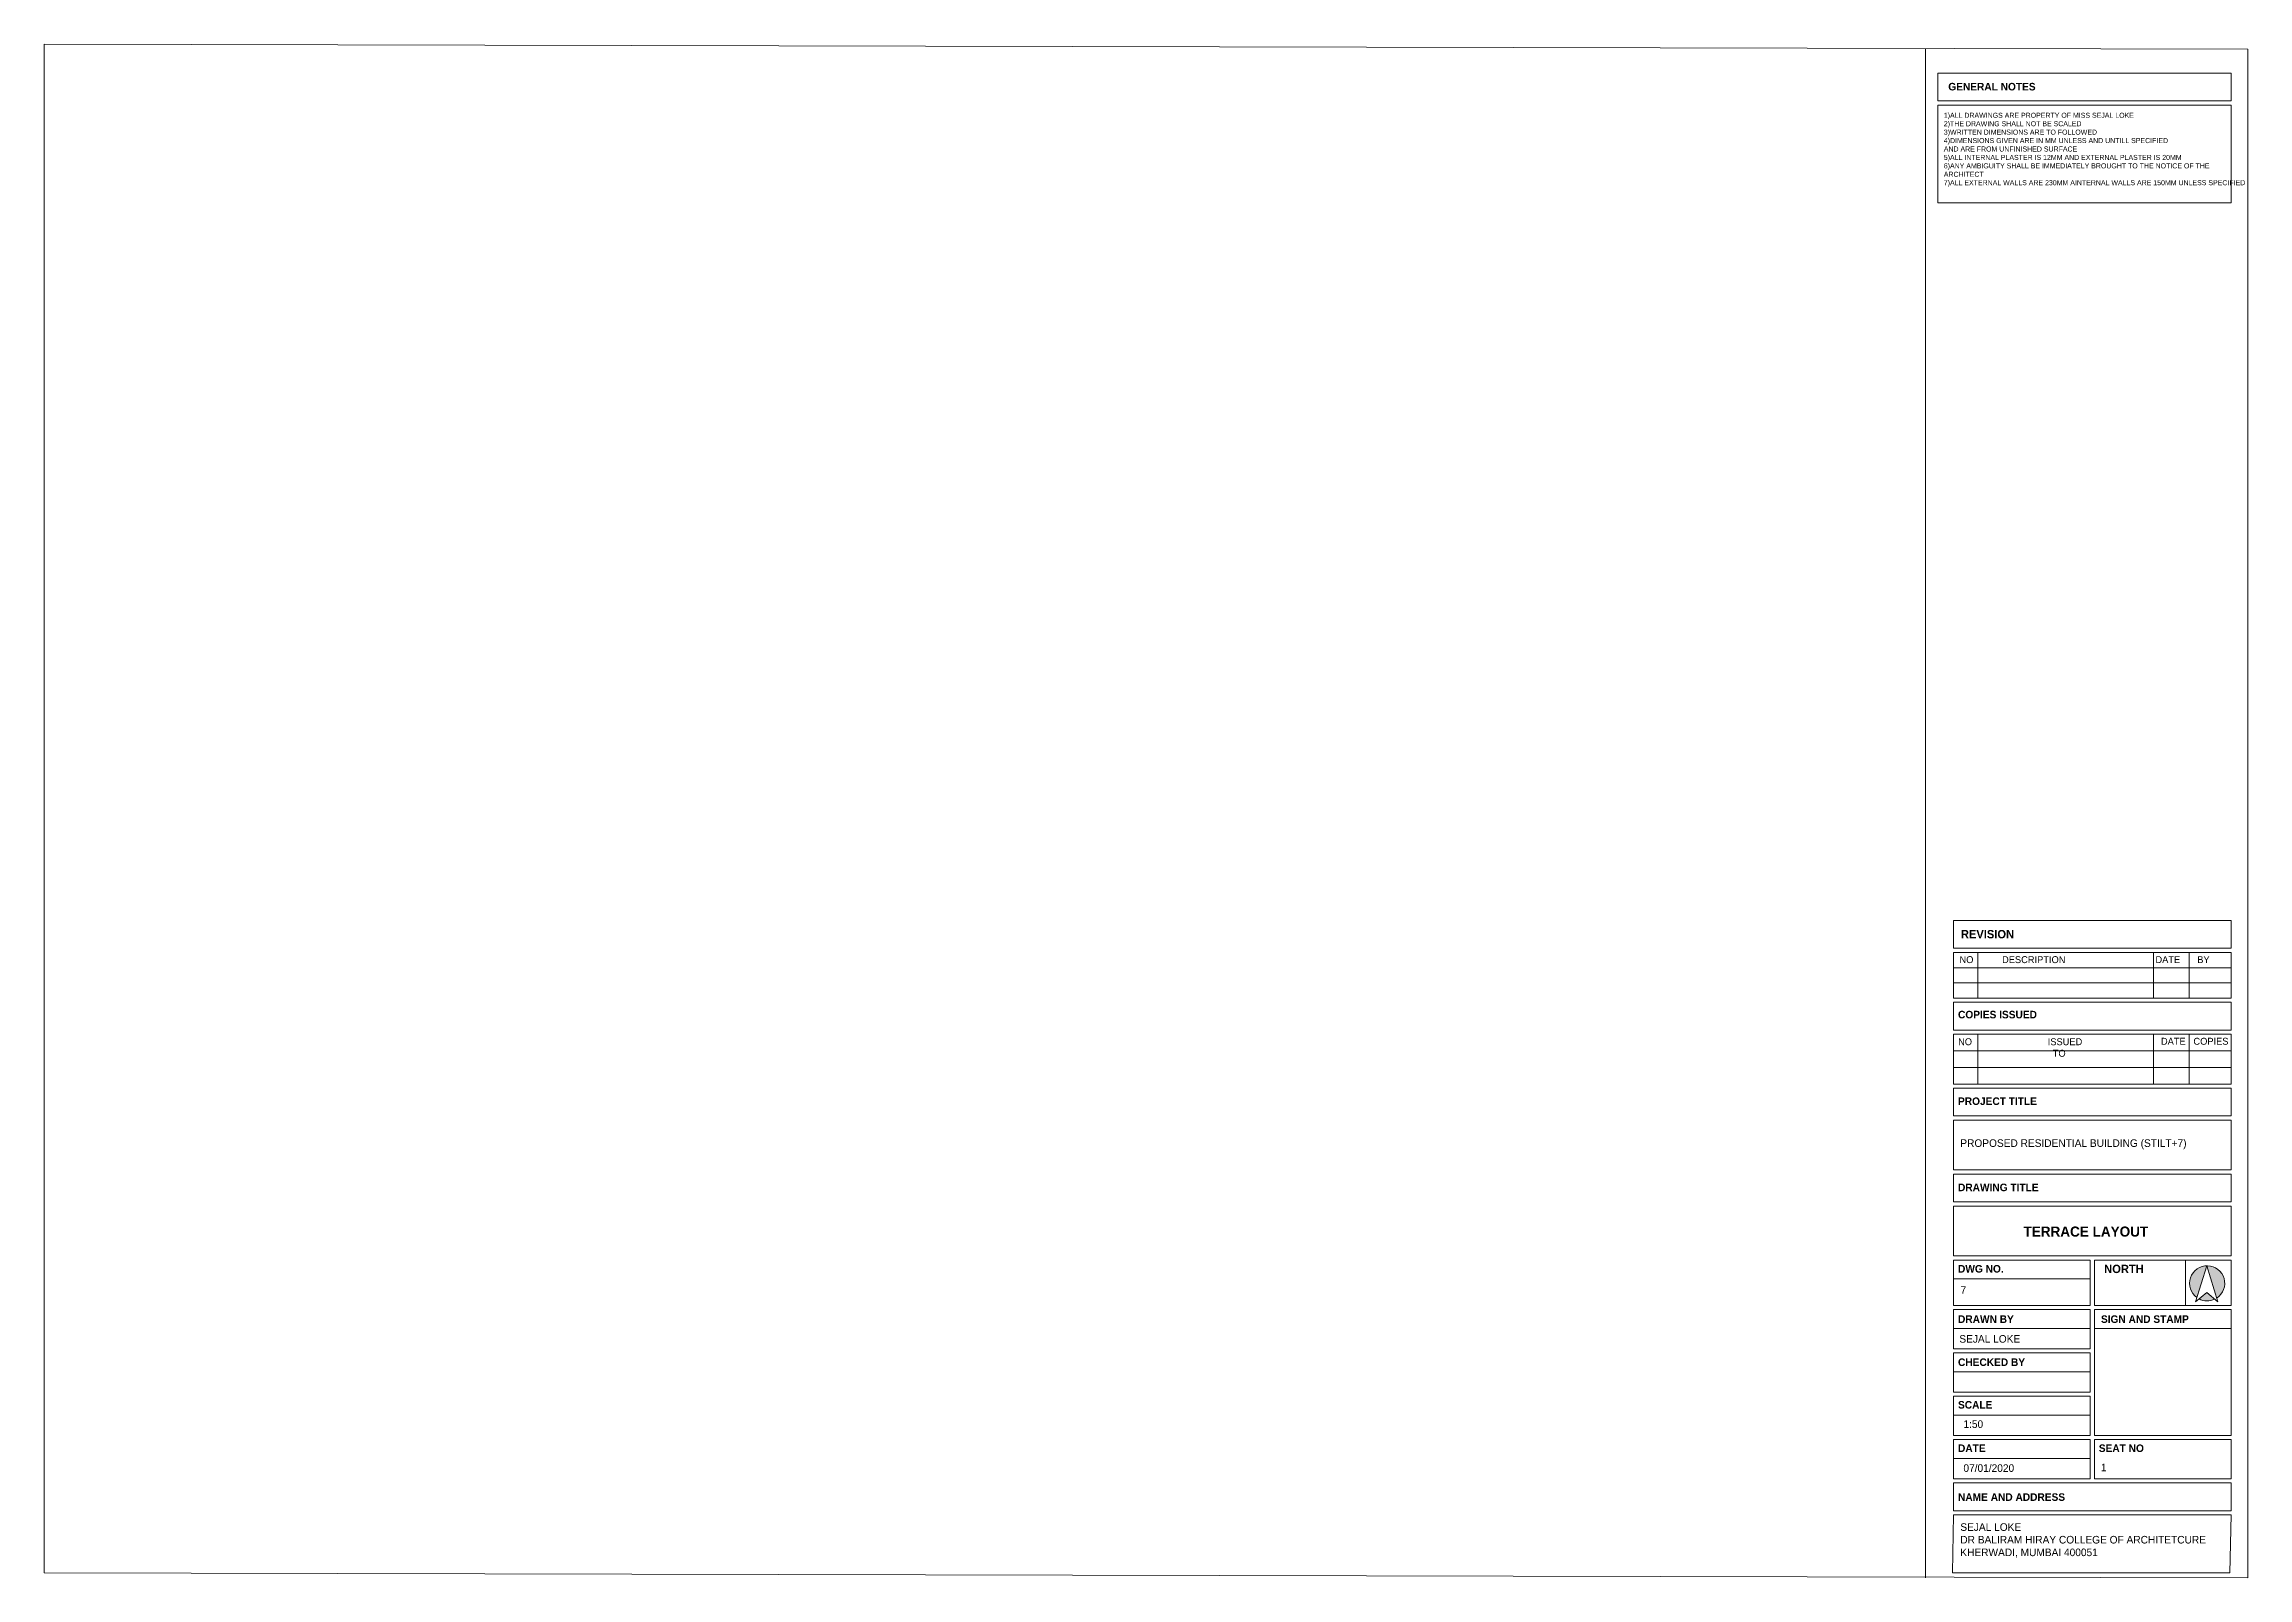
# Model space of a CAD drawing. Header units: millimetres. Extents: x -1932176 to 78768, y -1967 to 1266654.
# Drawn here: x -1790380 to -1746788, y 1112649 to 1142988 of the extents above; entities that cross this region are included whole.
import ezdxf

# ---------------------------------------------------------------- set-up
doc = ezdxf.new("R2010")
doc.units = ezdxf.units.MM
doc.layers.add('SHEET', color=7, linetype='Continuous', lineweight=13)
doc.styles.add('20 scale', font='ARIALN.TTF', dxfattribs={"height": 0.2})
doc.styles.get("Standard").update_dxf_attribs({"font": 'arial.ttf'})

msp = doc.modelspace()

# ---------------------------------------------------------------- hatches: boundary and pattern name
at = {"layer": 'SHEET', "linetype": 'ByBlock', "lineweight": 20, "transparency": 33554687}
h = msp.add_hatch(color=256, dxfattribs=at)
h.dxf.hatch_style = 1
h.paths.add_polyline_path([(-1747602.15509, 1118820.40494), (-1747404.49657, 1118184.83037, 3.231701641), (-1747796.97784, 1118193.94885)])
h.paths.add_polyline_path([(-1747602.15509, 1118296.91412), (-1747753.84095, 1118167.47014, 0.2347967333), (-1747444.52197, 1118162.39494)])

# ---------------------------------------------------------------- linework, layer by layer
at = {"layer": 'SHEET'}
msp.add_line((-1753167.92065, 1142886.65325), (-1753167.92065, 1112648.98373), dxfattribs=at)
at = {"layer": 'SHEET', "linetype": 'ByBlock', "lineweight": 9}
for p, q in [((-1747121.78861, 1141864.80912), (-1747121.78861, 1142413.51466)), ((-1747121.78861, 1139850.73333), (-1747121.78861, 1141782.50329)), ((-1752923.44103, 1139850.73333), (-1747121.78861, 1139850.73333))]:
    msp.add_line(p, q, dxfattribs=at)
at = {"layer": 'SHEET', "linetype": 'Continuous', "lineweight": 9, "ltscale": 50}
msp.add_line((-1752923.44103, 1141864.80912), (-1747436.38559, 1141864.80912), dxfattribs=at)
at = {"layer": 'SHEET', "linetype": 'Continuous', "lineweight": 9, "ltscale": 2.5}
for p, q in [((-1747436.38559, 1141782.50329), (-1752923.44103, 1141782.50329)), ((-1747121.78861, 1141782.50329), (-1752923.44103, 1141782.50329)), ((-1747121.78861, 1125651.73633), (-1747121.78861, 1125115.58285)), ((-1747121.78861, 1125103.03079), (-1747121.78861, 1125651.73633)), ((-1752608.84405, 1125020.72495), (-1747121.78861, 1125020.72495)), ((-1752608.84405, 1125020.72495), (-1752608.84405, 1124117.20909)), ((-1752608.84405, 1124719.553), (-1747121.78861, 1124719.553)), ((-1752129.93816, 1125020.72495), (-1752129.93816, 1124117.20909)), ((-1748653.27616, 1125020.72495), (-1748653.27616, 1124117.20909)), ((-1747949.65554, 1125020.72495), (-1747949.65554, 1124117.20909)), ((-1747121.78861, 1125020.72495), (-1747121.78861, 1124117.20909)), ((-1752608.84405, 1124418.38104), (-1747121.78861, 1124418.38104)), ((-1747121.78861, 1124117.20909), (-1752608.84405, 1124117.20909)), ((-1747121.78861, 1124034.90326), (-1747121.78861, 1123486.19771)), ((-1752608.84405, 1122418.07019), (-1752608.84405, 1123403.89188)), ((-1752608.84405, 1123403.89188), (-1747121.78861, 1123403.89188)), ((-1752129.93816, 1123403.89188), (-1752129.93816, 1122418.07019)), ((-1748653.27616, 1123403.89188), (-1748653.27616, 1122418.07019)), ((-1747949.65554, 1123403.89188), (-1747949.65554, 1122418.07019)), ((-1747121.78861, 1123403.89188), (-1747121.78861, 1122418.07019)), ((-1752608.84405, 1123075.28465), (-1747121.78861, 1123075.28465)), ((-1752608.84405, 1122746.67742), (-1747121.78861, 1122746.67742)), ((-1747121.78861, 1122418.07019), (-1752608.84405, 1122418.07019)), ((-1749906.46924, 1118038.90523), (-1749906.46924, 1118937.48655)), ((-1749824.16341, 1118038.90523), (-1749824.16341, 1118937.48655)), ((-1748020.36993, 1118937.48655), (-1748020.36993, 1118038.90523)), ((-1749906.46924, 1117181.47482), (-1749906.46924, 1117956.5994)), ((-1749824.16341, 1115466.61399), (-1749824.16341, 1117956.5994)), ((-1749906.46924, 1116324.04441), (-1749906.46924, 1117099.16899)), ((-1749906.46924, 1115466.61399), (-1749906.46924, 1116241.73857)), ((-1749906.46924, 1114609.18358), (-1749906.46924, 1115384.30816)), ((-1749824.16341, 1115466.61399), (-1747121.78861, 1115466.61399)), ((-1749824.16341, 1114609.18358), (-1749824.16341, 1115384.30816)), ((-1749824.16341, 1115384.30816), (-1747121.78861, 1115384.30816)), ((-1749824.16341, 1114609.18358), (-1747121.78861, 1114609.18358))]:
    msp.add_line(p, q, dxfattribs=at)
at = {"layer": 'SHEET', "linetype": 'ByBlock', "lineweight": 20}
for p, q in [((-1747823.77139, 1118107.79369), (-1747602.15509, 1118820.40494)), ((-1747380.53879, 1118107.79369), (-1747602.15509, 1118820.40494)), ((-1747823.77139, 1118107.79369), (-1747602.15509, 1118296.91412)), ((-1747380.53879, 1118107.79369), (-1747602.15509, 1118296.91412))]:
    msp.add_line(p, q, dxfattribs=at)
at = {"layer": 'SHEET'}
msp.add_lwpolyline([(-1790380.10828, 1142988.456), (-1746788.47749, 1142886.65325), (-1746788.47749, 1112648.98373), (-1790380.10828, 1112750.78648)], close=True, dxfattribs=at)
at = {"layer": 'SHEET', "linetype": 'Continuous', "lineweight": 9, "ltscale": 2.5}
for points in [[(-1747121.78861, 1141864.80912), (-1752923.44103, 1141864.80912), (-1752923.44103, 1142413.51466), (-1747121.78861, 1142413.51466)], [(-1752923.44103, 1139850.73333), (-1752923.44103, 1141782.50329)], [(-1747121.78861, 1125103.03079), (-1752608.84405, 1125103.03079), (-1752608.84405, 1125651.73633), (-1747121.78861, 1125651.73633)], [(-1750729.52756, 1124034.90326), (-1752608.84405, 1124034.90326)], [(-1752608.84405, 1123486.19771), (-1752608.84405, 1124034.90326)], [(-1747121.78861, 1123486.19771), (-1752608.84405, 1123486.19771), (-1752608.84405, 1124034.90326), (-1747121.78861, 1124034.90326)], [(-1752608.84405, 1122418.07019), (-1752608.84405, 1123403.89188)], [(-1747121.78861, 1122335.76436), (-1752608.84405, 1122335.76436)], [(-1752608.84405, 1121787.05881), (-1752608.84405, 1122335.76436)], [(-1752608.84405, 1120718.93129), (-1752608.84405, 1121704.75298)], [(-1747121.78861, 1120636.62545), (-1752608.84405, 1120636.62545)], [(-1752608.84405, 1120087.91991), (-1752608.84405, 1120636.62545)], [(-1752608.84405, 1119019.79238), (-1752608.84405, 1120005.61408)], [(-1749906.46924, 1118563.01874), (-1752608.84405, 1118563.01874), (-1752608.84405, 1118937.48655), (-1749906.46924, 1118937.48655)], [(-1749906.46924, 1118038.90523), (-1752608.84405, 1118038.90523), (-1752608.84405, 1118563.01874), (-1749906.46924, 1118563.01874)], [(-1749824.16341, 1118937.48655), (-1747121.78861, 1118937.48655)], [(-1747121.78861, 1118937.48655), (-1747121.78861, 1118038.90523)], [(-1749906.46924, 1117582.13159), (-1752608.84405, 1117582.13159), (-1752608.84405, 1117956.5994), (-1749906.46924, 1117956.5994)], [(-1747121.78861, 1118038.90523), (-1749824.16341, 1118038.90523)], [(-1749824.16341, 1117956.5994), (-1747121.78861, 1117956.5994)], [(-1747121.78861, 1117956.5994), (-1747121.78861, 1115466.61399)], [(-1749906.46924, 1117181.47482), (-1752608.84405, 1117181.47482), (-1752608.84405, 1117582.13159), (-1749906.46924, 1117582.13159)], [(-1749824.16341, 1117582.13159), (-1747121.78861, 1117582.13159)], [(-1749906.46924, 1116724.70118), (-1752608.84405, 1116724.70118), (-1752608.84405, 1117099.16899), (-1749906.46924, 1117099.16899)], [(-1749906.46924, 1116324.04441), (-1752608.84405, 1116324.04441), (-1752608.84405, 1116724.70118), (-1749906.46924, 1116724.70118)], [(-1749906.46924, 1115867.27077), (-1752608.84405, 1115867.27077), (-1752608.84405, 1116241.73857), (-1749906.46924, 1116241.73857)], [(-1749906.46924, 1115466.61399), (-1752608.84405, 1115466.61399), (-1752608.84405, 1115867.27077), (-1749906.46924, 1115867.27077)], [(-1749906.46924, 1115009.84035), (-1752608.84405, 1115009.84035), (-1752608.84405, 1115384.30816), (-1749906.46924, 1115384.30816)], [(-1747121.78861, 1115384.30816), (-1747121.78861, 1114609.18358)], [(-1749906.46924, 1114609.18358), (-1752608.84405, 1114609.18358), (-1752608.84405, 1115009.84035), (-1749906.46924, 1115009.84035)], [(-1747121.78861, 1114526.87775), (-1752608.84405, 1114526.87775)]]:
    msp.add_lwpolyline(points, dxfattribs=at)
for points in [[(-1752608.84405, 1122335.76436), (-1747121.78861, 1122335.76436), (-1747121.78861, 1121787.05881), (-1752608.84405, 1121787.05881)], [(-1752608.84405, 1121704.75298), (-1747121.78861, 1121704.75298), (-1747121.78861, 1120718.93129), (-1752608.84405, 1120718.93129)], [(-1752608.84405, 1120636.62545), (-1747121.78861, 1120636.62545), (-1747121.78861, 1120087.91991), (-1752608.84405, 1120087.91991)], [(-1752608.84405, 1120005.61408), (-1747121.78861, 1120005.61408), (-1747121.78861, 1119019.79238), (-1752608.84405, 1119019.79238)], [(-1752608.84405, 1114526.87775), (-1747121.78861, 1114526.87775), (-1747121.78861, 1113978.17221), (-1752608.84405, 1113978.17221)], [(-1752608.84405, 1113895.86637), (-1747121.78861, 1113895.86637), (-1747143.12109, 1112750.99089), (-1752630.17653, 1112750.99089)]]:
    msp.add_lwpolyline(points, close=True, dxfattribs=at)
at = {"layer": 'SHEET', "linetype": 'ByBlock', "lineweight": 20}
for start, end in [(303.056834928, 234.281348044), (242.632966002, 295.487021518)]:
    msp.add_arc((-1747594.07554, 1118476.12339), 347.55116, start, end, dxfattribs=at)

# ---------------------------------------------------------------- texts
at = {"layer": 'SHEET', "linetype": 'ByBlock', "lineweight": 20, "attachment_point": 1}
for s, width, insert, char_height in [('{\\fCentury Gothic|b1|i0|c0|p34;GENERAL NOTES}', 2437.1509055, (-1752715.50203, 1142221.23691), 150), ('{\\fCentury Gothic|b1|i0|c0|p34;COPIES ISSUED}', 2437.1509055, (-1752522.69803, 1123866.74434), 150), ('{\\fCentury Gothic|b1|i0|c0|p34;PROJECT TITLE}', 2437.1509055, (-1752522.69803, 1122153.40976), 150), ('{\\fCentury Gothic|b0|i0|c0|p34;PROPOSED RESIDENTIAL BUILDING (STILT+7)}', 4907.5748606, (-1752477.20773, 1121324.59438), 150), ('{\\fCentury Gothic|b1|i0|c0|p34;DRAWING TITLE}', 2437.1509055, (-1752522.69803, 1120448.38547), 150), ('{\\fCentury Gothic|b1|i0|c0|p34;TERRACE LAYOUT}', 4907.5748606, (-1751227.38319, 1119599.93562), 200), ('{\\fCentury Gothic|b1|i0|c0|p34;DWG NO.}', 2437.1509055, (-1752522.69803, 1118838.46533), 150), ('{\\fCentury Gothic|b1|i0|c0|p34;DRAWN BY}', 2437.1509055, (-1752522.69803, 1117842.74703), 150), ('{\\fCentury Gothic|b1|i0|c0|p34;SIGN AND STAMP}', 2437.1509055, (-1749695.48448, 1117842.74703), 150), ('{\\fCentury Gothic|b1|i0|c0|p34;CHECKED BY}', 2437.1509055, (-1752522.69803, 1116990.81481), 150), ('{\\fCentury Gothic|b1|i0|c0|p34;SCALE}', 2437.1509055, (-1752522.69803, 1116148.30415), 150), ('{\\fCentury Gothic|b1|i0|c0|p34;DATE}', 2437.1509055, (-1752522.69803, 1115289.39288), 150), ('{\\fCentury Gothic|b1|i0|c0|p34;SEAT NO }', 2437.1509055, (-1749738.0174, 1115289.39288), 150), ('{\\fCentury Gothic|b1|i0|c0|p34;NAME AND ADDRESS}', 2437.1509055, (-1752522.69803, 1114323.042), 150), ('{\\fCentury Gothic|b0|i0|c0|p34;SEJAL LOKE\\PDR BALIRAM HIRAY COLLEGE OF ARCHITETCURE \\PKHERWADI, MUMBAI 400051}', 4907.5748606, (-1752477.20773, 1113730.08298), 150)]:
    msp.add_mtext_dynamic_manual_height_columns(s, width=width, gutter_width=57.3737, heights=[0], dxfattribs=dict(at, insert=insert, char_height=char_height))
at = {"layer": 'SHEET', "linetype": 'ByBlock', "lineweight": 9, "insert": (-1752803.93636, 1141629.89857), "char_height": 100, "attachment_point": 1}
msp.add_mtext_dynamic_manual_height_columns('{\\fCentury Gothic|b0|i0|c0|p34;1)ALL DRAWINGS ARE PROPERTY OF MISS SEJAL LOKE\\P2)THE DRAWING SHALL NOT BE SCALED \\P3)WRITTEN DIMENSIONS ARE TO FOLLOWED \\P4)DIMENSIONS GIVEN ARE IN MM UNLESS AND UNTILL SPECIFIED \\PAND ARE FROM UNFINISHED SURFACE \\P5)ALL INTERNAL PLASTER IS 12MM AND EXTERNAL PLASTER IS 20MM\\P6)ANY AMBIGUITY SHALL BE IMMEDIATELY BROUGHT TO THE NOTICE OF THE ARCHITECT \\P7)ALL EXTERNAL WALLS ARE 230MM AINTERNAL WALLS ARE 150MM UNLESS SPECIFIED}', width=5543.582225, gutter_width=57.3737, heights=[0], dxfattribs=at)
at = {"layer": 'SHEET', "linetype": 'Continuous', "lineweight": 9, "ltscale": 50, "attachment_point": 1, "style": '20 scale'}
for s, width, heights, insert, char_height in [('{\\fCentury Gothic|b1|i0|c0|p34;REVISION  }', 66.4831048, [6.59764], (-1752465.78371, 1125465.04721), 164.6116632), ('\\pi-135.47;{\\fCentury Gothic|b0|i0|c0|p34;NO}', 8.7279214, [4.14976], (-1752357.52811, 1124947.25236), 137.176386), ('\\pi-565.24;{\\fCentury Gothic|b0|i0|c0|p34;DESCRIPTION}', 34.9161875, [4.14976], (-1751086.08782, 1124947.25236), 137.176386), ('\\pi-215.3;{\\fCentury Gothic|b0|i0|c0|p34;DATE}', 12.8232824, [4.14976], (-1748401.96022, 1124947.25236), 137.176386), ('\\pi-93.109;{\\fCentury Gothic|b0|i0|c0|p34;BY}', 13.5326087, [4.14976], (-1747698.3396, 1124947.25236), 137.176386), ('\\pi-135.47;{\\fCentury Gothic|b0|i0|c0|p34;NO}', 8.7279214, [4.14976], (-1752385.93515, 1123323.37797), 137.176386), ('\\pi-215.3;{\\fCentury Gothic|b0|i0|c0|p34;DATE}', 12.8232824, [4.14976], (-1748293.39035, 1123332.20248), 137.176386), ('\\pi-319.39;{\\fCentury Gothic|b0|i0|c0|p34;COPIES}', 13.5326087, [4.14976], (-1747546.76842, 1123332.20248), 137.176386), ('{\\fCentury Gothic|b1|i0|c0|p34;NORTH}', 30.7331048, [4.78312], (-1749631.53731, 1118843.74986), 164.6116632), ('{\\fCentury Gothic|b0|i0|c0|p34;7}', 689.9624133, [4.78312], (-1752472.94699, 1118419.17308), 150), ('{\\fCentury Gothic|b0|i0|c0|p34;SEJAL LOKE}', 2212.0658659, [4.78312], (-1752496.83139, 1117452.33521), 150), ('{\\fCentury Gothic|b0|i0|c0|p34;1:50}', 30.7331048, [4.78312], (-1752415.87005, 1115765.95503), 150), ('{\\fCentury Gothic|b0|i0|c0|p34;07/01/2020}', 1240.2372357, [4.78312], (-1752415.87005, 1114896.89371), 150), ('{\\fCentury Gothic|b0|i0|c0|p34;1}', 689.9624133, [4.78312], (-1749696.71537, 1114909.16061), 150)]:
    msp.add_mtext_dynamic_manual_height_columns(s, width=width, gutter_width=1125, heights=heights, dxfattribs=dict(at, insert=insert, char_height=char_height))
at = {"layer": 'SHEET', "linetype": 'Continuous', "lineweight": 9, "ltscale": 50}
note = msp.add_mtext_dynamic_manual_height_columns('\\pi-271.72;{\\fCentury Gothic|b0|i0|c0|p34;ISSUED }', width=34.9161875, gutter_width=430.8795, heights=[4.14976, 0], dxfattribs=dict(at, insert=(-1751114.49486, 1123323.37797), char_height=137.176386, attachment_point=1, style='20 scale'))
for column, words in zip(note.columns.linked_columns, ['\\pi-99.249;{\\fCentury Gothic|b0|i0|c0|p34;TO}']):
    column.text = words

doc.saveas('drawing.dxf')
